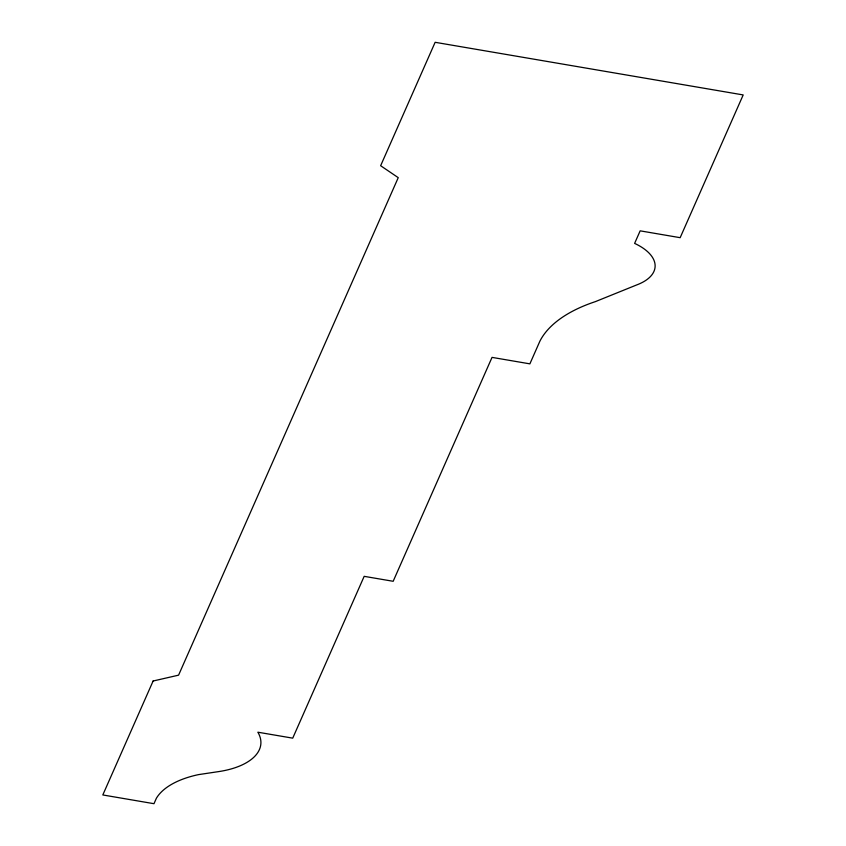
<?xml version="1.0" encoding="UTF-8"?>
<svg xmlns="http://www.w3.org/2000/svg" width="846" height="846" viewBox="0 0 846 846"><rect width="100%" height="100%" fill="white"/><g stroke="black" fill="none" stroke-linecap="round" stroke-linejoin="round"><path stroke-width="1.27" d="M153.115 681.009L102.81 794.954L153.983 803.7L156.394 798.243A89.729 44.055 5 0 1 198.461 774.629L219.251 771.51A70.641 34.675 5 0 0 257.861 732.202L292.727 738.156L364.171 576.338L393.168 581.287L492.034 357.382L529.882 363.854L539.864 341.234A161.417 79.238 5 0 1 595.341 301.641L636.89 284.859A55.085 27.04 5 0 0 634.616 243.394L640.158 230.842L680.163 237.684L743.19 94.932L435.14 42.3L380.637 165.721L398.244 177.66L178.58 675.161L153.115 681.009"/></g></svg>
